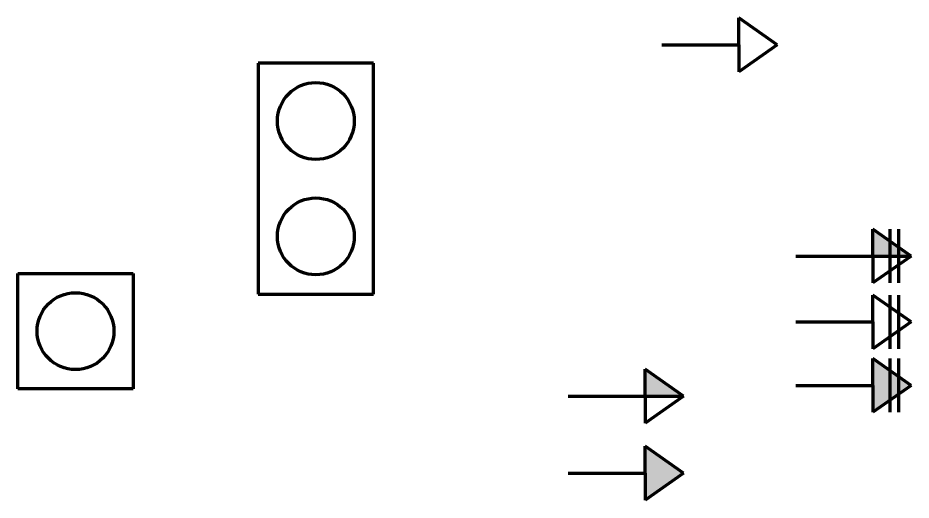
# Model space of a CAD drawing. Header units: millimetres. Extents: x -30673 to 129244, y -37020 to 10380.
# Drawn here: x -30673 to -29511, y -5098 to -4471 of the extents above; entities that cross this region are included whole.
import ezdxf

# ---------------------------------------------------------------- set-up
doc = ezdxf.new("R2010")
doc.units = ezdxf.units.MM
doc.header["$LTSCALE"] = 0.1
doc.layers.add('ELEMENTOS', color=140, linetype='Continuous', lineweight=100)

# ---------------------------------------------------------------- blocks, each defined once
blk = doc.blocks.new('CXPAUNI')
at = {"layer": 'ELEMENTOS', "ltscale": 0.1}
for p, q in [((0, 0), (0, 150)), ((0, 150), (150, 150)), ((150, 150), (150, 0)), ((150, 0), (0, 0))]:
    blk.add_line(p, q, dxfattribs=at)
blk.add_circle((75, 75), 50, dxfattribs=at)
blk = doc.blocks.new('CXPADUPLA')
at = {"layer": 'ELEMENTOS', "ltscale": 0.1}
for p, q in [((150, 300), (0, 300)), ((0, 300), (0, 0)), ((150, 0), (150, 300)), ((0, 0), (150, 0))]:
    blk.add_line(p, q, dxfattribs=at)
for centre in [(75, 225), (75, 75)]:
    blk.add_circle(centre, 50, dxfattribs=at)
blk = doc.blocks.new('TUG030')
at = {"layer": 'ELEMENTOS', "ltscale": 0.1}
for p, q in [((100, 0), (100, 35)), ((150, 0), (100, 35)), ((0, 0), (100, 0)), ((100, 0), (100, -35)), ((150, 0), (100, -35))]:
    blk.add_line(p, q, dxfattribs=at)
blk = doc.blocks.new('TUG130')
at = {"layer": 'ELEMENTOS', "ltscale": 0.1}
h = blk.add_hatch(color=256, dxfattribs=at)
h.dxf.hatch_style = 1
h.paths.add_polyline_path([(150, 0), (100, 35), (100, 0)])
blk.add_line((100, 0), (150, 0), dxfattribs=at)
at = {"layer": 'ELEMENTOS'}
blk.add_blockref('TUG030', (0, 0), dxfattribs=at)
blk = doc.blocks.new('TUG300')
at = {"layer": 'ELEMENTOS', "ltscale": 0.1}
h = blk.add_hatch(color=256, dxfattribs=at)
h.dxf.hatch_style = 1
h.paths.add_polyline_path([(100, 0), (100, -35), (150, 0), (100, 35)])
at = {"layer": 'ELEMENTOS'}
blk.add_blockref('TUG030', (0, 0), dxfattribs=at)
blk = doc.blocks.new('TUE030')
at = {"layer": 'ELEMENTOS', "ltscale": 0.1}
for p, q in [((122.7, -35), (122.7, 35)), ((133.4, 35), (133.4, -35))]:
    blk.add_line(p, q, dxfattribs=at)
at = {"layer": 'ELEMENTOS'}
blk.add_blockref('TUG030', (0, 0), dxfattribs=at)
blk = doc.blocks.new('TUE130')
at = {"layer": 'ELEMENTOS', "ltscale": 0.1}
for p, q in [((122.7, -35), (122.7, 35)), ((133.4, 35), (133.4, -35))]:
    blk.add_line(p, q, dxfattribs=at)
at = {"layer": 'ELEMENTOS'}
blk.add_blockref('TUG130', (0, 0), dxfattribs=at)
blk = doc.blocks.new('TUE300')
at = {"layer": 'ELEMENTOS', "ltscale": 0.1}
for p, q in [((122.7, -35), (122.7, 35)), ((133.4, 35), (133.4, -35))]:
    blk.add_line(p, q, dxfattribs=at)
at = {"layer": 'ELEMENTOS'}
blk.add_blockref('TUG300', (0, 0), dxfattribs=at)

msp = doc.modelspace()

# ---------------------------------------------------------------- block references
at = {"layer": 'ELEMENTOS'}
for name, p in [('TUG030', (-29835.155, -4505.731)), ('CXPADUPLA', (-30360.211, -4829.804)), ('TUE130', (-29660.852, -4780.31)), ('CXPAUNI', (-30672.862, -4952.992)), ('TUE030', (-29660.852, -4866.093)), ('TUE300', (-29660.852, -4948.458)), ('TUG130', (-29956.908, -4962.583)), ('TUG300', (-29956.908, -5062.685))]:
    msp.add_blockref(name, p, dxfattribs=at)

doc.saveas('drawing.dxf')
